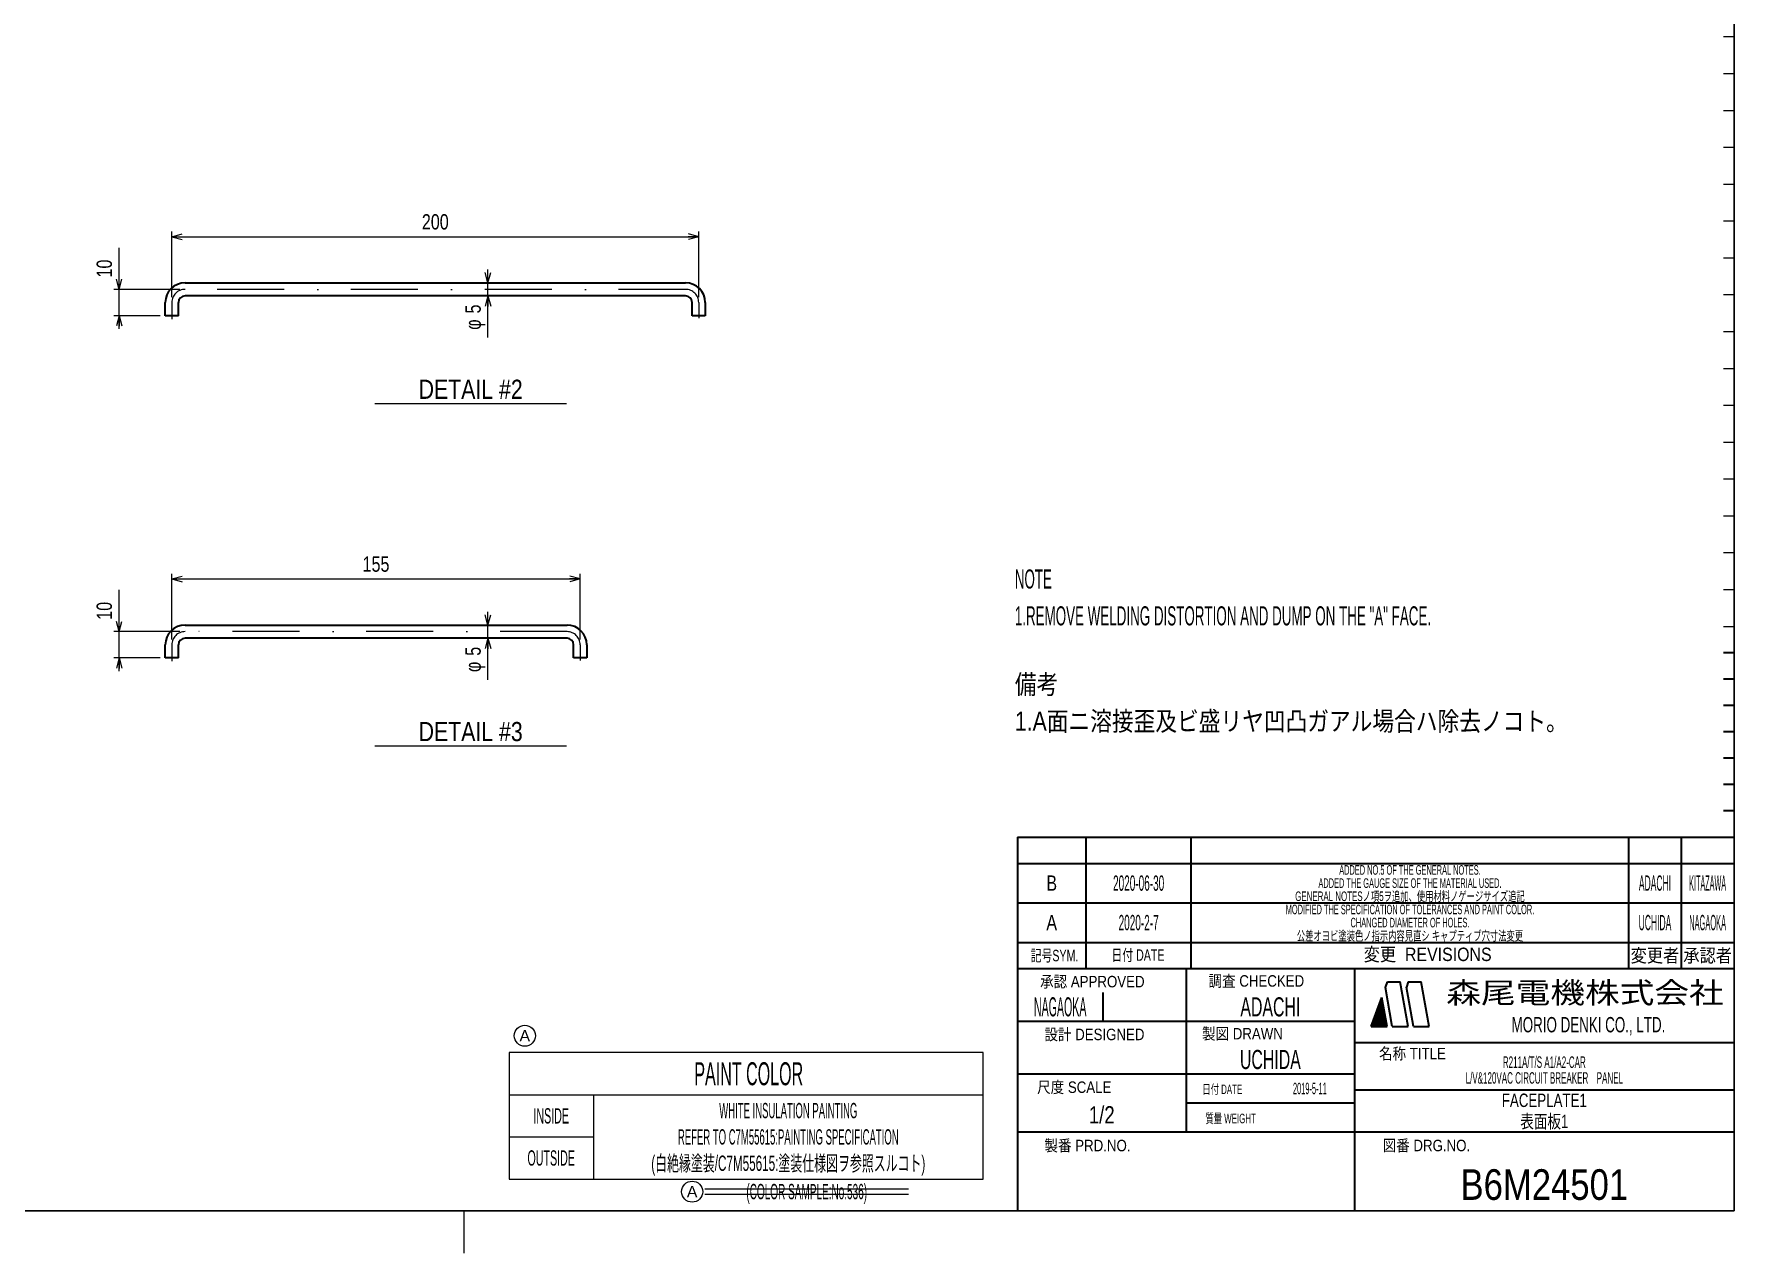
# Model space of a CAD drawing. Header units: millimetres. Extents: x 10 to 1043, y 7 to 590.
# Drawn here: x 508.8 to 831.5, y 7 to 238.5 of the extents above; entities that cross this region are included whole.
import ezdxf
from ezdxf.enums import TextEntityAlignment as Align

# ---------------------------------------------------------------- set-up
doc = ezdxf.new("R2010")
doc.units = ezdxf.units.MM
doc.linetypes.add('DASHDOT', pattern=[25.3, 12.7, -6.3, 0, -6.3])
for name, color, linetype in [('GR2_02', 7, 'Continuous'), ('GR2_05', 7, 'Continuous'), ('図面枠B6M', 7, 'Continuous'), ('表題、部品表_01', 7, 'Continuous'), ('表題、部品表_Layer1', 7, 'Continuous')]:
    doc.layers.add(name, color=color, linetype=linetype)
doc.styles.add('HG丸ｺﾞｼｯｸM-PRO', font='')
doc.styles.get('HG丸ｺﾞｼｯｸM-PRO').set_extended_font_data('HG丸ｺﾞｼｯｸM-PRO')

# ---------------------------------------------------------------- blocks, each defined once
blk = doc.blocks.new('BLKF023')
at = {"layer": '図面枠B6M', "color": 2, "linetype": 'Continuous', "lineweight": 25}
for p in [(831.5, 584), (9.5, 15)]:
    blk.add_line(p, (831.5, 15), dxfattribs=at)
at = {"layer": '図面枠B6M', "color": 4, "linetype": 'Continuous', "lineweight": 13}
for p, q in [((829.5, 238), (831.5, 238)), ((829.5, 231), (831.5, 231)), ((829.5, 224), (831.5, 224)), ((829.5, 217), (831.5, 217)), ((829.5, 210), (831.5, 210)), ((829.5, 203), (831.5, 203)), ((829.5, 196), (831.5, 196)), ((829.5, 189), (831.5, 189)), ((829.5, 182), (831.5, 182)), ((829.5, 175), (831.5, 175)), ((829.5, 168), (831.5, 168)), ((829.5, 161), (831.5, 161)), ((829.5, 154), (831.5, 154)), ((829.5, 147), (831.5, 147)), ((829.5, 140), (831.5, 140)), ((829.5, 133), (831.5, 133)), ((829.5, 126), (831.5, 126)), ((590.5, 7), (590.5, 15))]:
    blk.add_line(p, q, dxfattribs=at)
at = {"layer": '図面枠B6M', "color": 3, "linetype": 'Continuous', "lineweight": 35}
for p, q in [((831.5, 121), (829.5, 121)), ((831.5, 116), (829.5, 116)), ((831.5, 111), (829.5, 111)), ((831.5, 106), (829.5, 106)), ((831.5, 101), (829.5, 101)), ((831.5, 96), (829.5, 96)), ((831.5, 91), (829.5, 91)), ((695.5, 86), (831.5, 86)), ((695.5, 86), (695.5, 15)), ((708.5, 86), (708.5, 61)), ((728.5, 61), (728.5, 86)), ((811.5, 86), (811.5, 61)), ((821.5, 86), (821.5, 61)), ((695.5, 81), (831.5, 81)), ((695.5, 73.5), (831.5, 73.5)), ((695.5, 66), (831.5, 66)), ((695.5, 61), (831.5, 61)), ((727.5, 61), (727.5, 30)), ((759.5, 61), (759.5, 15)), ((765.34, 57.4), (765.73, 58.5)), ((765.73, 58.5), (768.14, 58.5)), ((769.64, 50), (768.14, 58.5)), ((769.68, 58.5), (769.32, 57.51)), ((769.68, 58.5), (772.14, 58.5)), ((773.64, 50), (772.14, 58.5)), ((711.73, 56.5), (711.73, 51)), ((762.64, 50), (764.66, 55.55)), ((764.25, 54.42), (764.77, 54.94)), ((764.33, 54.64), (764.75, 55.06)), ((764.41, 54.86), (764.73, 55.18)), ((764.49, 55.08), (764.71, 55.3)), ((764.57, 55.31), (764.68, 55.42)), ((764.65, 55.53), (764.66, 55.54)), ((765.64, 50), (764.66, 55.55)), ((766.64, 50), (765.34, 57.4)), ((770.64, 50), (769.32, 57.51)), ((762.66, 50), (765.19, 52.53)), ((762.71, 50.19), (765.17, 52.65)), ((762.79, 50.41), (765.15, 52.77)), ((762.8, 50), (765.21, 52.41)), ((762.87, 50.64), (765.13, 52.89)), ((762.94, 50), (765.24, 52.29)), ((762.95, 50.86), (765.11, 53.01)), ((763.04, 51.08), (765.09, 53.13)), ((763.08, 50), (765.26, 52.17)), ((763.12, 51.3), (765.07, 53.25)), ((763.2, 51.53), (765.05, 53.37)), ((763.22, 50), (765.28, 52.05)), ((763.28, 51.75), (765.02, 53.49)), ((763.36, 51.97), (765, 53.61)), ((763.36, 50), (765.3, 51.93)), ((763.44, 52.19), (764.98, 53.73)), ((763.51, 50), (765.32, 51.81)), ((763.52, 52.42), (764.96, 53.86)), ((763.6, 52.64), (764.94, 53.98)), ((763.65, 50), (765.34, 51.69)), ((763.68, 52.86), (764.92, 54.1)), ((763.76, 53.08), (764.9, 54.22)), ((763.84, 53.31), (764.88, 54.34)), ((763.93, 53.53), (764.85, 54.46)), ((764.01, 53.75), (764.83, 54.58)), ((764.09, 53.97), (764.81, 54.7)), ((764.17, 54.19), (764.79, 54.82)), ((695.5, 51), (759.5, 51)), ((762.64, 50), (765.64, 50)), ((763.79, 50), (765.36, 51.57)), ((763.93, 50), (765.38, 51.45)), ((764.07, 50), (765.41, 51.33)), ((764.21, 50), (765.43, 51.21)), ((764.35, 50), (765.45, 51.09)), ((764.5, 50), (765.47, 50.97)), ((764.64, 50), (765.49, 50.85)), ((764.78, 50), (765.51, 50.73)), ((764.92, 50), (765.53, 50.61)), ((765.06, 50), (765.55, 50.49)), ((765.2, 50), (765.58, 50.37)), ((765.34, 50), (765.6, 50.25)), ((765.49, 50), (765.62, 50.13)), ((765.63, 50), (765.64, 50.01)), ((766.64, 50), (769.64, 50)), ((770.64, 50), (773.64, 50)), ((759.5, 47), (831.5, 47)), ((695.5, 41), (759.5, 41)), ((727.5, 35.5), (759.5, 35.5)), ((759.5, 38), (831.5, 38)), ((695.5, 30), (831.5, 30))]:
    blk.add_line(p, q, dxfattribs=at)
at = {"layer": '図面枠B6M', "color": 4, "linetype": 'Continuous', "lineweight": 13, "style": 'HG丸ｺﾞｼｯｸM-PRO'}
for s, height, width, p in [('記号SYM.', 2.182, 0.69227, (702.53, 63.49)), ('日付 DATE', 2.182, 0.692507, (718.37, 63.58)), ('変更  REVISIONS', 2.5455, 0.887352, (773.35, 63.72)), ('変更者', 2.545, 0.887717, (816.5, 63.5)), ('承認者', 2.545, 0.887717, (826.5, 63.5)), ('承認 APPROVED', 2.1818, 0.863151, (709.71, 58.54)), ('調査 CHECKED', 2.182, 0.863174, (740.84, 58.67)), ('設計 DESIGNED', 2.1818, 0.862613, (710.11, 48.51)), ('製図 DRAWN', 2.182, 0.863099, (738.2, 48.65)), ('名称 TITLE', 2.182, 0.862489, (770.47, 44.87)), ('尺度 SCALE', 2.182, 0.862581, (706.28, 38.49)), ('日付 DATE', 1.818, 0.618255, (734.38, 38.09)), ('質量 WEIGHT', 1.818, 0.618812, (735.96, 32.55)), ('製番 PRD.NO.', 2.182, 0.863299, (708.79, 27.41)), ('図番 DRG.NO.', 2.182, 0.863083, (773.12, 27.42))]:
    blk.add_text(s, height=height, dxfattribs=dict(at, width=width)).set_placement(p, align=Align.MIDDLE_CENTER)
at = {"layer": '図面枠B6M', "color": 2, "linetype": 'Continuous', "lineweight": 25, "style": 'HG丸ｺﾞｼｯｸM-PRO', "width": 1.206081}
blk.add_text('森尾電機株式会社', height=4, dxfattribs=at).set_placement((803.22, 56.43), align=Align.MIDDLE_CENTER)
at = {"layer": '図面枠B6M', "color": 3, "linetype": 'Continuous', "lineweight": 35, "style": 'HG丸ｺﾞｼｯｸM-PRO', "width": 0.652197}
blk.add_text('MORIO DENKI CO., LTD.', height=2.9091, dxfattribs=at).set_placement((803.88, 50.36), align=Align.MIDDLE_CENTER)
blk = doc.blocks.new('BLKF024')
at = {"layer": '図面枠B6M', "color": 3, "linetype": 'Continuous', "lineweight": 35, "style": 'HG丸ｺﾞｼｯｸM-PRO'}
for s, height, width, p in [('ADDED NO.5 OF THE GENERAL NOTES.', 1.8182, 0.577833, (770, 79.75)), ('B', 2.91, 0.78204, (702, 77.25)), ('2020-06-30', 2.909, 0.488281, (718.5, 77.25)), ('ADACHI', 2.909, 0.415454, (816.5, 77.25)), (' KITAZAWA ', 2.909, 0.308433, (826.5, 77.25)), ('A', 2.91, 0.782973, (702, 69.75)), ('2020-2-7', 2.909, 0.488281, (718.5, 69.75)), ('MODIFIED THE SPECIFICATION OF TOLERANCES AND PAINT COLOR.', 1.8182, 0.578204, (770, 72.25)), ('UCHIDA', 2.909, 0.415827, (816.5, 69.75)), ('NAGAOKA', 2.909, 0.334453, (826.5, 69.75)), ('NAGAOKA', 3.636, 0.414524, (703.61, 53.75)), ('ADACHI', 3.636, 0.619335, (743.5, 53.75)), ('UCHIDA', 3.636, 0.61989, (743.5, 43.75)), ('R211A/T/S A1/A2-CAR', 2.1818, 0.521924, (795.5, 43.25)), ('2019-5-11', 2.182, 0.482367, (751, 38.25)), ('L/V&120VAC CIRCUIT BREAKER\u3000PANEL', 2.1818, 0.522042, (795.5, 40.25)), ('FACEPLATE1', 2.545, 0.742092, (795.5, 36)), ('1/2', 3.273, 0.80628, (711.5, 33.25)), ('B6M24501', 5.818, 0.845653, (795.5, 20))]:
    blk.add_text(s, height=height, dxfattribs=dict(at, width=width)).set_placement(p, align=Align.MIDDLE_CENTER)
blk = doc.blocks.new('BLKF048')
at = {"layer": 'GR2_02', "color": 3, "linetype": 'Continuous', "lineweight": 35}
for p, q in [((537.5, 191.25), (632.5, 191.25)), ((533.75, 185), (533.75, 187.5)), ((536.25, 185), (536.25, 187.5)), ((632.5, 188.75), (537.5, 188.75)), ((633.75, 185), (633.75, 187.5)), ((636.25, 187.5), (636.25, 185)), ((536.25, 185), (533.75, 185)), ((636.25, 185), (633.75, 185))]:
    blk.add_line(p, q, dxfattribs=at)
at = {"layer": 'GR2_02', "color": 4, "linetype": 'DASHDOT', "lineweight": 13}
for p, q in [((535, 187.5), (535, 184.37)), ((632.5, 190), (537.5, 190)), ((635, 187.5), (635, 184.55))]:
    blk.add_line(p, q, dxfattribs=at)
at = {"layer": 'GR2_02', "color": 3, "linetype": 'Continuous', "lineweight": 35}
for centre, radius, start, end in [((537.5, 187.5), 3.75, 90, 180), ((632.5, 187.5), 3.75, 0, 90), ((537.5, 187.5), 1.25, 90, 180), ((632.5, 187.5), 1.25, 0, 90)]:
    blk.add_arc(centre, radius, start, end, dxfattribs=at)
at = {"layer": 'GR2_02', "color": 4, "linetype": 'DASHDOT', "lineweight": 13}
for centre, start, end in [((537.5, 187.5), 90, 180), ((632.5, 187.5), 0, 90)]:
    blk.add_arc(centre, 2.5, start, end, dxfattribs=at)
blk = doc.blocks.new('BLKF049')
at = {"layer": 'GR2_02', "color": 3, "linetype": 'Continuous', "lineweight": 35}
for p, q in [((537.5, 126.25), (610, 126.25)), ((610, 123.75), (537.5, 123.75)), ((533.75, 120), (533.75, 122.5)), ((536.25, 120), (533.75, 120)), ((536.25, 120), (536.25, 122.5)), ((611.25, 120), (611.25, 122.5)), ((613.75, 120), (611.25, 120)), ((613.75, 122.5), (613.75, 120))]:
    blk.add_line(p, q, dxfattribs=at)
at = {"layer": 'GR2_02', "color": 4, "linetype": 'DASHDOT', "lineweight": 13}
for p, q in [((610, 125), (537.5, 125)), ((535, 122.5), (535, 119.37)), ((612.5, 122.5), (612.5, 119.55))]:
    blk.add_line(p, q, dxfattribs=at)
at = {"layer": 'GR2_02', "color": 3, "linetype": 'Continuous', "lineweight": 35}
for centre, radius, start, end in [((537.5, 122.5), 3.75, 90, 180), ((610, 122.5), 3.75, 0, 90), ((537.5, 122.5), 1.25, 90, 180), ((610, 122.5), 1.25, 0, 90)]:
    blk.add_arc(centre, radius, start, end, dxfattribs=at)
at = {"layer": 'GR2_02', "color": 4, "linetype": 'DASHDOT', "lineweight": 13}
for centre, start, end in [((537.5, 122.5), 90, 180), ((610, 122.5), 0, 90)]:
    blk.add_arc(centre, 2.5, start, end, dxfattribs=at)
blk = doc.blocks.new('FXTIP_ARROW_S')
at = {"color": 0, "linetype": 'Continuous', "lineweight": -2}
for q in [(-1, 0), (-0.97, 0.26), (-0.97, -0.26)]:
    blk.add_line((0, 0), q, dxfattribs=at)
blk = doc.blocks.new('FXTIP_ARROW_E')
at = {"color": 0, "linetype": 'Continuous', "lineweight": -2}
for q in [(-1, 0), (-0.97, 0.26), (-0.97, -0.26)]:
    blk.add_line((0, 0), q, dxfattribs=at)
blk = doc.blocks.new('BLKF061')
at = {"layer": '表題、部品表_Layer1', "color": 4, "linetype": 'Continuous', "lineweight": 13}
blk.add_circle((601.99, 48.26), 2, dxfattribs=at)
at = {"layer": '表題、部品表_Layer1', "color": 4, "linetype": 'Continuous', "lineweight": 13, "style": 'HG丸ｺﾞｼｯｸM-PRO', "width": 1.042301}
blk.add_text('A', height=2.18, dxfattribs=at).set_placement((601.99, 48.26), align=Align.MIDDLE_CENTER)
blk = doc.blocks.new('BLKF062')
at = {"layer": '表題、部品表_Layer1', "color": 4, "linetype": 'Continuous', "lineweight": 13}
blk.add_circle((633.75, 18.65), 2, dxfattribs=at)
at = {"layer": '表題、部品表_Layer1', "color": 4, "linetype": 'Continuous', "lineweight": 13, "style": 'HG丸ｺﾞｼｯｸM-PRO', "width": 1.042301}
blk.add_text('A', height=2.18, dxfattribs=at).set_placement((633.75, 18.65), align=Align.MIDDLE_CENTER)
blk = doc.blocks.new('BLKF073')
at = {"layer": '表題、部品表_01', "color": 3, "linetype": 'Continuous', "lineweight": 13}
for p, q in [((689, 45.05), (599, 45.05)), ((599, 45.05), (599, 21.05)), ((689, 21.05), (689, 45.05)), ((599, 37.05), (689, 37.05)), ((615, 37.05), (615, 21.05)), ((599, 29.05), (615, 29.05)), ((599, 21.05), (689, 21.05))]:
    blk.add_line(p, q, dxfattribs=at)
at = {"layer": '表題、部品表_01', "color": 3, "linetype": 'Continuous', "lineweight": 13, "style": 'HG丸ｺﾞｼｯｸM-PRO'}
for s, height, width, p in [('PAINT COLOR', 4.3636, 0.522273, (644.5, 41.05)), ('INSIDE', 2.909, 0.521235, (607, 33.05)), ('OUTSIDE', 2.909, 0.521235, (607, 25.05))]:
    blk.add_text(s, height=height, dxfattribs=dict(at, width=width)).set_placement(p, align=Align.MIDDLE_CENTER)
blk = doc.blocks.new('BLKF072')
at = {"layer": '表題、部品表_01', "color": 3, "linetype": 'Continuous', "lineweight": 13}
blk.add_blockref('BLKF073', (0, 0), dxfattribs=at)
at = {"layer": '表題、部品表_01', "color": 3, "linetype": 'Continuous', "lineweight": 13, "style": 'HG丸ｺﾞｼｯｸM-PRO'}
for s, width, p in [('WHITE INSULATION PAINTING', 0.464685, (652, 34.05)), ('REFER TO C7M55615:PAINTING SPECIFICATION', 0.464716, (652, 29.05)), ('(白絶縁塗装/C7M55615:塗装仕様図ヲ参照スルコト)', 0.570008, (652, 24.05))]:
    blk.add_text(s, height=2.9091, dxfattribs=dict(at, width=width)).set_placement(p, align=Align.MIDDLE_CENTER)

msp = doc.modelspace()

# ---------------------------------------------------------------- linework, layer by layer
at = {"layer": 'GR2_05', "color": 4, "linetype": 'Continuous', "lineweight": 13}
for p, q in [((535, 188.5), (535, 201)), ((635, 188.5), (635, 201)), ((525, 190), (525, 197.92)), ((535, 200), (635, 200)), ((595, 191.25), (595, 193.75)), ((595, 188.75), (595, 191.25)), ((536.5, 190), (524, 190)), ((525, 185), (525, 190)), ((595, 180.83), (595, 188.75)), ((532.75, 185), (524, 185)), ((525, 182.5), (525, 185)), ((573.52, 168.33), (609.92, 168.33)), ((535, 123.5), (535, 136)), ((612.5, 123.5), (612.5, 136)), ((525, 125), (525, 132.92)), ((535, 135), (612.5, 135)), ((595, 126.25), (595, 128.75)), ((595, 123.75), (595, 126.25)), ((536.5, 125), (524, 125)), ((525, 120), (525, 125)), ((595, 115.83), (595, 123.75)), ((532.75, 120), (524, 120)), ((525, 117.5), (525, 120)), ((573.52, 103.33), (609.92, 103.33))]:
    msp.add_line(p, q, dxfattribs=at)
at = {"layer": '表題、部品表_Layer1', "color": 4, "linetype": 'Continuous', "lineweight": 13}
for p, q in [((636.18, 19.17), (674.82, 19.17)), ((636.18, 18.17), (674.82, 18.17))]:
    msp.add_line(p, q, dxfattribs=at)

# ---------------------------------------------------------------- block references
at = {"layer": 'GR2_02', "color": 3, "linetype": 'Continuous', "lineweight": 35}
for name in ['BLKF048', 'BLKF049']:
    msp.add_blockref(name, (0, 0), dxfattribs=at)
at = {"layer": 'GR2_05', "color": 4, "linetype": 'Continuous', "lineweight": 13, "xscale": 2, "yscale": 2}
for name, p, rotation in [('FXTIP_ARROW_S', (535, 200), 180), ('FXTIP_ARROW_E', (635, 200), 360), ('FXTIP_ARROW_S', (525, 190), 270), ('FXTIP_ARROW_S', (595, 191.25), 270), ('FXTIP_ARROW_E', (595, 188.75), 90), ('FXTIP_ARROW_E', (525, 185), 90), ('FXTIP_ARROW_S', (535, 135), 180), ('FXTIP_ARROW_E', (612.5, 135), 360), ('FXTIP_ARROW_S', (525, 125), 270), ('FXTIP_ARROW_S', (595, 126.25), 270), ('FXTIP_ARROW_E', (595, 123.75), 90), ('FXTIP_ARROW_E', (525, 120), 90)]:
    msp.add_blockref(name, p, dxfattribs=dict(at, rotation=rotation))
at = {"layer": '図面枠B6M', "color": 4, "linetype": 'Continuous', "lineweight": 13}
msp.add_blockref('BLKF023', (0, 0), dxfattribs=at)
at = {"layer": '図面枠B6M', "color": 3, "linetype": 'Continuous', "lineweight": 35}
msp.add_blockref('BLKF024', (0, 0), dxfattribs=at)
at = {"layer": '表題、部品表_01', "color": 3, "linetype": 'Continuous', "lineweight": 13}
msp.add_blockref('BLKF072', (0, 0), dxfattribs=at)
at = {"layer": '表題、部品表_Layer1', "color": 4, "linetype": 'Continuous', "lineweight": 13}
for name in ['BLKF061', 'BLKF062']:
    msp.add_blockref(name, (0, 0), dxfattribs=at)

# ---------------------------------------------------------------- texts
at = {"layer": 'GR2_05', "color": 3, "linetype": 'Continuous', "lineweight": 35, "style": 'HG丸ｺﾞｼｯｸM-PRO'}
for s, height, rotation, width, p in [('200', 2.909, 0, 0.784542, (585, 200.5)), ('10', 2.909, 90, 0.784542, (524.5, 193.96)), ('5', 2.91, 90, 0.784542, (594.5, 186.27)), ('φ', 2.91, 90, 0.781842, (594.5, 183.31)), ('155', 2.909, 0, 0.784542, (573.75, 135.5)), ('10', 2.909, 90, 0.784542, (524.5, 128.96)), ('5', 2.91, 90, 0.784542, (594.5, 121.27)), ('φ', 2.91, 90, 0.781842, (594.5, 118.31))]:
    msp.add_text(s, height=height, rotation=rotation, dxfattribs=dict(at, width=width)).set_placement(p, align=Align.BOTTOM_CENTER)
at = {"layer": 'GR2_05', "color": 3, "linetype": 'Continuous', "lineweight": 35, "style": 'HG丸ｺﾞｼｯｸM-PRO', "width": 0.830402}
for s, p in [('DETAIL #2', (591.72, 171.03)), ('DETAIL #3', (591.72, 106.03))]:
    msp.add_text(s, height=3.636, dxfattribs=at).set_placement(p, align=Align.MIDDLE_CENTER)
at = {"layer": '図面枠B6M', "color": 3, "linetype": 'Continuous', "lineweight": 35, "style": 'HG丸ｺﾞｼｯｸM-PRO'}
for s, height, width, p in [('ADDED THE GAUGE SIZE OF THE MATERIAL USED.', 1.8182, 0.578029, (770, 77.25)), ('GENERAL NOTESノ項5ヲ追加、使用材料ノゲージサイズ追記', 1.8182, 0.619037, (770, 74.75)), ('公差オヨビ塗装色ノ指示内容見直シ キャプティブ穴寸法変更', 1.8182, 0.618888, (770, 67.25)), ('CHANGED DIAMETER OF HOLES.', 1.8182, 0.57814, (770, 69.75)), ('表面板1', 2.545, 0.741028, (795.5, 32))]:
    msp.add_text(s, height=height, dxfattribs=dict(at, width=width)).set_placement(p, align=Align.MIDDLE_CENTER)
at = {"layer": '表題、部品表_01', "color": 3, "linetype": 'Continuous', "lineweight": 35, "style": 'HG丸ｺﾞｼｯｸM-PRO'}
for s, height, width, p in [('NOTE', 3.636, 0.521195, (695, 135)), ('1.REMOVE WELDING DISTORTION AND DUMP ON THE "A" FACE.', 3.6364, 0.522399, (695, 128)), ('備考', 3.636, 0.830707, (695, 115)), ('1.A面ニ溶接歪及ビ盛リヤ凹凸ガアル場合ハ除去ノコト。', 3.6364, 0.830674, (695, 108))]:
    msp.add_text(s, height=height, dxfattribs=dict(at, width=width)).set_placement(p, align=Align.MIDDLE_LEFT)
at = {"layer": '表題、部品表_Layer1', "color": 3, "linetype": 'Continuous', "lineweight": 13, "style": 'HG丸ｺﾞｼｯｸM-PRO', "width": 0.488473}
msp.add_text('(COLOR SAMPLE:No.536)', height=2.9091, dxfattribs=at).set_placement((655.5, 18.67), align=Align.MIDDLE_CENTER)

doc.saveas('drawing.dxf')
